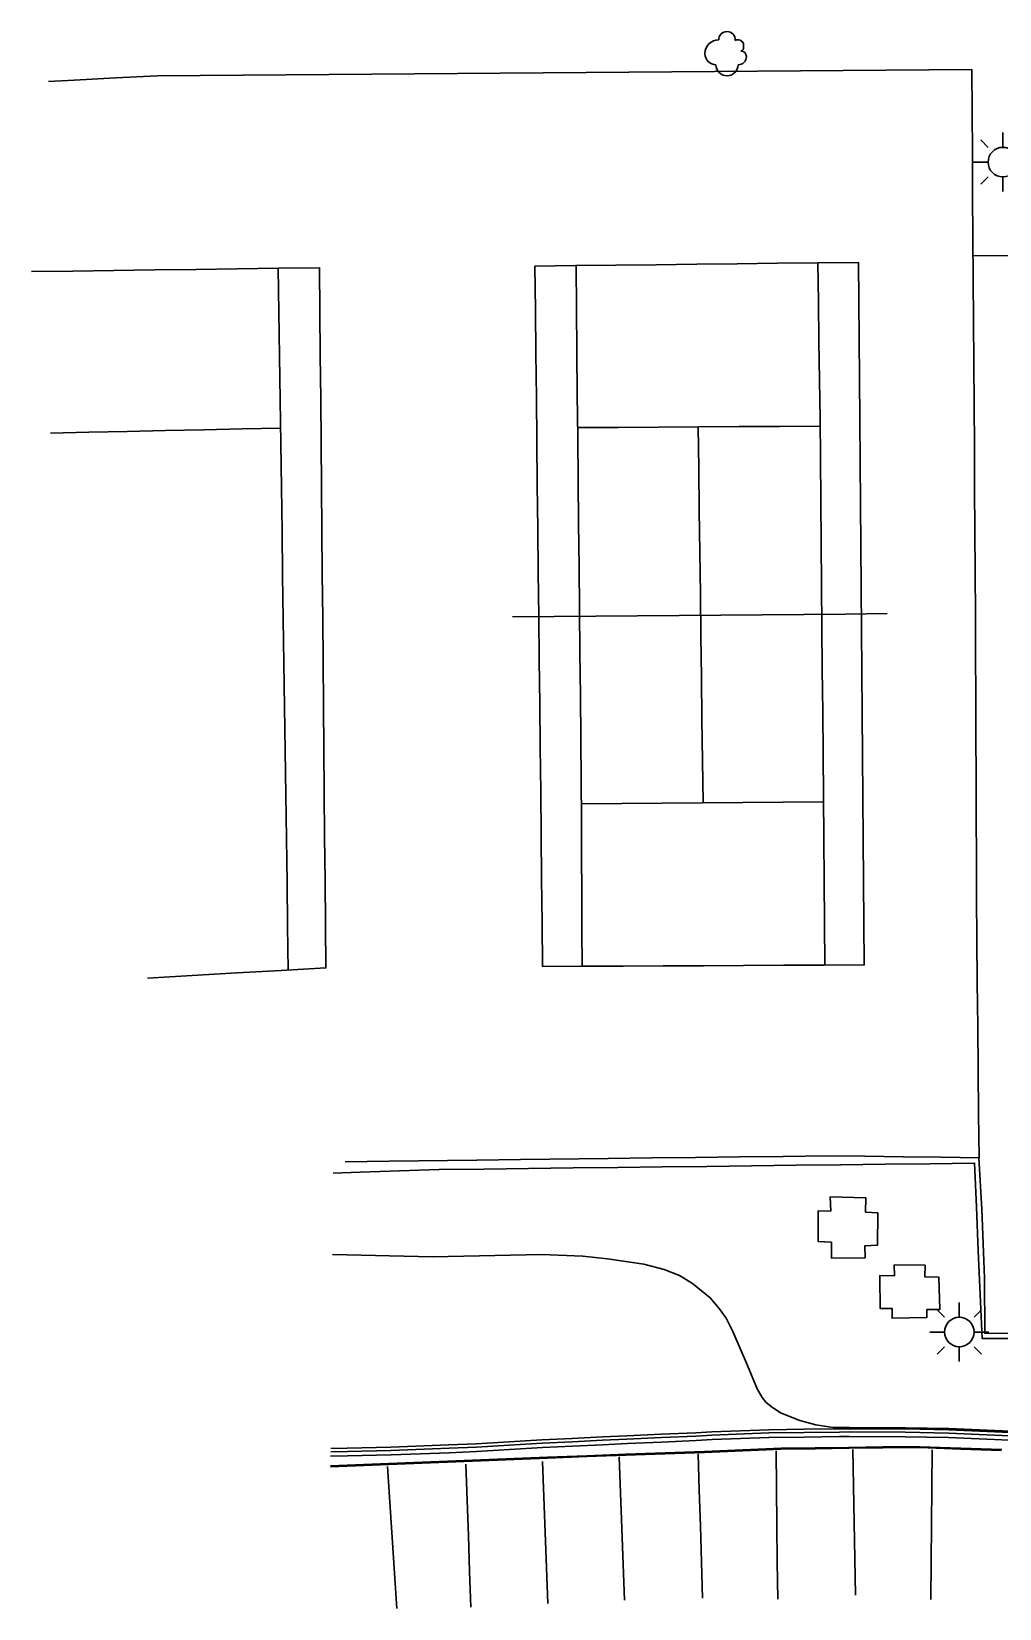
# Model space of a CAD drawing. Header units: feet. Extents: x 3174203 to 3175581, y 1715832 to 1717426.
# Drawn here: x 3174202.8 to 3174310.2, y 1716028.1 to 1716203.2 of the extents above; entities that cross this region are included whole.
import ezdxf

# ---------------------------------------------------------------- set-up
doc = ezdxf.new("R2010")
doc.units = ezdxf.units.FT
doc.header["$MEASUREMENT"] = 0
for name, color, linetype, lineweight in [('BACK_OF_CURB', 5, 'Continuous', 30), ('BOTTOM_OF_CURB', 3, 'Continuous', 30), ('FOOT_PATH', 2, 'Continuous', 30), ('GUTTER', 30, 'Continuous', 30), ('LIGHT_POLE', 5, 'Continuous', 30), ('SHRUB', 14, 'Continuous', 30), ('TOP_OF_CURB', 1, 'Continuous', 30)]:
    doc.layers.add(name, color=color, linetype=linetype, lineweight=lineweight)
for name, color, linetype, lineweight, true_color in [('FENCE', 201, 'Continuous', 30, 0xe39cff), ('MISCELLANEOUS', 225, 'Continuous', 30, 0x9c5f7c), ('PARKING_PAINT_STRIPE', 254, 'Continuous', 30, 0xffbaf6), ('PAVED_PARKING', 191, 'Continuous', 30, 0xbaa8ff), ('TENNIS_COURT', 254, 'Continuous', 30, 0xceffb5)]:
    doc.layers.add(name, color=color, linetype=linetype, lineweight=lineweight, true_color=true_color)

# ---------------------------------------------------------------- blocks, each defined once
blk = doc.blocks.new('SYM205')
at = {"lineweight": -2}
for p, q in [((-0.25, 0.25), (-0.375, 0.375)), ((0, 0.25), (0, 0.5)), ((0.25, 0.25), (0.375, 0.375)), ((0.25, 0), (0.5, 0)), ((-0.25, -0.25), (-0.375, -0.375)), ((0, -0.25), (0, -0.5)), ((0.25, -0.25), (0.375, -0.375))]:
    blk.add_line(p, q, dxfattribs=at)
at = {"lineweight": -2, "flags": 128}
blk.add_lwpolyline([(-0.5, 0), (-0.25, 0, 1), (0.25, 0, 1), (-0.25, 0)], format="xyb", dxfattribs=at)
blk = doc.blocks.new('SYM205_1')
at = {"layer": 'LIGHT_POLE', "ltscale": 0.25, "xscale": 26.246667, "yscale": 26.246667, "zscale": 26.246667}
blk.add_blockref('SYM205', (0, 0), dxfattribs=at)
blk = doc.blocks.new('SYM003')
at = {"layer": 'LIGHT_POLE', "ltscale": 0.25, "xscale": 0.5, "yscale": 0.5, "zscale": 0.5}
blk.add_blockref('SYM205_1', (0, 0), dxfattribs=at)
blk = doc.blocks.new('SYM231')
at = {"layer": 'SHRUB', "ltscale": 0.25}
for centre, radius, start, end in [((0.298974, 5.855085), 3.69093474259322, 89.999957, 180.000043), ((0.29898, 5.855085), 3.690934742593219, 354.734283, 90.000043), ((-3.391965, -0.296476), 6.151557904322032, 89.999957, 180.000043), ((5.220229, 3.394459), 2.460623161728813, 342.885514, 120.419776), ((6.45054, 2.164144), 1.230311580864407, 269.999957, 24.295265), ((6.450541, -1.526791), 2.460623161728813, 359.999957, 90.000043), ((-4.622277, -0.296484), 4.921246323457626, 179.999957, 270.000043), ((0.298973, -5.217734), 4.921246323457627, 179.999957, 270.000043), ((0.298981, -5.217734), 4.921246323457626, 269.999957, 4.3e-05), ((5.22023, -1.526796), 3.690934742593219, 269.999957, 4.3e-05)]:
    blk.add_arc(centre, radius, start, end, dxfattribs=at)
blk = doc.blocks.new('SYM006')
at = {"layer": 'SHRUB', "ltscale": 0.25, "xscale": 0.5, "yscale": 0.5, "zscale": 0.5}
blk.add_blockref('SYM231', (0, 0), dxfattribs=at)

msp = doc.modelspace()

# ---------------------------------------------------------------- linework, layer by layer
at = {"layer": 'BACK_OF_CURB'}
msp.add_polyline3d([(3174235.987362, 1716045.820411, 5243.229919), (3174237.829125, 1716045.863663, 5243.273), (3174242.654108, 1716045.976972, 5243.37), (3174249.112854, 1716046.216524, 5243.357), (3174252.135851, 1716046.345765, 5243.379398), (3174255.780142, 1716046.562507, 5243.406), (3174259.43623, 1716046.779951, 5243.437655), (3174262.79343, 1716046.943864, 5243.470264), (3174266.146351, 1716047.107568, 5243.506677), (3174268.844154, 1716047.237323, 5243.539812), (3174272.682129, 1716047.405953, 5243.587474), (3174276.512108, 1716047.574231, 5243.63079), (3174278.293848, 1716047.678128, 5243.65), (3174284.611908, 1716047.912227, 5243.72), (3174288.536146, 1716047.964225, 5243.994), (3174292.452737, 1716048.016122, 5243.978), (3174293.597539, 1716048.024279, 5243.994471), (3174299.778928, 1716047.998296, 5244.078), (3174304.616493, 1716047.894219, 5244.143), (3174308.007993, 1716047.751223, 5244.161), (3174311.398484, 1716047.60827, 5244.144)], dxfattribs=at)
at = {"layer": 'BOTTOM_OF_CURB'}
msp.add_polyline3d([(3174235.980057, 1716044.954157, 5243.019663), (3174237.849453, 1716044.998058, 5243.024501), (3174242.680318, 1716045.111505, 5243.037966), (3174249.147392, 1716045.351366, 5243.054), (3174252.180048, 1716045.48102, 5243.03), (3174255.831547, 1716045.698191, 5243.093), (3174259.483046, 1716045.915362, 5243.132914), (3174262.835653, 1716046.07905, 5243.167463), (3174266.188261, 1716046.242739, 5243.201805), (3174268.883955, 1716046.372393, 5243.232688), (3174272.720135, 1716046.540944, 5243.282327), (3174276.556315, 1716046.709494, 5243.336001), (3174278.335084, 1716046.813218, 5243.362756), (3174284.633677, 1716047.046595, 5243.470377), (3174288.547617, 1716047.098457, 5243.540236), (3174292.461558, 1716047.150319, 5243.615774), (3174293.598804, 1716047.158422, 5243.639), (3174299.767796, 1716047.132491, 5243.71), (3174304.588941, 1716047.028768, 5243.716), (3174307.971519, 1716046.886148, 5243.719), (3174311.354096, 1716046.743529, 5243.778)], dxfattribs=at)
at = {"layer": 'FENCE'}
for points in [[(3174204.65825, 1716197.642234, 5244.342752), (3174207.494114, 1716197.787527, 5244.37875), (3174212.122316, 1716198.024649, 5244.435676), (3174216.750518, 1716198.261771, 5244.488416), (3174221.508854, 1716198.298704, 5244.538521), (3174226.267189, 1716198.335638, 5244.584551), (3174231.025525, 1716198.372572, 5244.626716), (3174235.78386, 1716198.409505, 5244.668188), (3174240.542195, 1716198.446439, 5244.7085), (3174245.300531, 1716198.483372, 5244.745008), (3174250.058866, 1716198.520306, 5244.778122), (3174254.817202, 1716198.55724, 5244.807875), (3174259.575537, 1716198.594173, 5244.839885), (3174264.333873, 1716198.631107, 5244.875819), (3174269.092208, 1716198.66804, 5244.915215), (3174273.850543, 1716198.704974, 5244.955215), (3174278.608879, 1716198.741907, 5244.995045), (3174283.367214, 1716198.778841, 5245.032063), (3174288.12555, 1716198.815775, 5245.066794), (3174292.883885, 1716198.852708, 5245.102076), (3174297.64222, 1716198.889642, 5245.134107), (3174302.400556, 1716198.926575, 5245.163), (3174307.158891, 1716198.963509, 5245.272), (3174307.190421, 1716194.308185, 5245.17), (3174307.221951, 1716189.652862, 5245.118392), (3174307.253482, 1716184.997538, 5245.070054), (3174307.285012, 1716180.342215, 5245.025179), (3174307.316542, 1716175.686891, 5244.983885), (3174307.348072, 1716171.031568, 5244.946313), (3174307.379602, 1716166.376244, 5244.91), (3174307.411132, 1716161.720921, 5244.87975), (3174307.442662, 1716157.065598, 5244.848813), (3174307.474192, 1716152.410274, 5244.8145), (3174307.505722, 1716147.754951, 5244.77975), (3174307.537252, 1716143.099627, 5244.75), (3174307.568782, 1716138.444304, 5244.715392), (3174307.586667, 1716133.942223, 5244.680148), (3174307.604552, 1716129.440142, 5244.649322), (3174307.622437, 1716124.938061, 5244.62325), (3174307.640322, 1716120.43598, 5244.59825), (3174307.658207, 1716115.933899, 5244.57275), (3174307.676092, 1716111.431819, 5244.54975), (3174307.693977, 1716106.929738, 5244.528), (3174307.711862, 1716102.427657, 5244.50146), (3174307.763101, 1716097.563335, 5244.468991), (3174307.81434, 1716092.699013, 5244.437036), (3174307.865579, 1716087.834691, 5244.405844), (3174307.916818, 1716082.970369, 5244.371204), (3174307.968057, 1716078.106047, 5244.33591), (3174303.745519, 1716078.161061, 5244.306581), (3174299.522982, 1716078.216075, 5244.272672), (3174295.300444, 1716078.27109, 5244.233935), (3174291.077907, 1716078.326104, 5244.196487), (3174286.217023, 1716078.265681, 5244.157376), (3174281.356139, 1716078.205258, 5244.121419), (3174276.495255, 1716078.144835, 5244.086), (3174271.634371, 1716078.084412, 5244.04975), (3174266.773487, 1716078.023988, 5244.01325), (3174257.051718, 1716077.903142, 5243.94225), (3174252.190834, 1716077.842719, 5243.90325), (3174242.469066, 1716077.721873, 5243.82675), (3174237.608182, 1716077.66145, 5243.784)], [(3174311.26104, 1716178.280338, 5244.979437), (3174307.298735, 1716178.316006, 5245.001)], [(3174307.947326, 1716078.106317, 5244.386), (3174308.276177, 1716072.417538, 5244.351), (3174308.41391, 1716068.579061, 5244.329115), (3174308.551642, 1716064.740584, 5244.309), (3174308.619378, 1716058.602733, 5244.315), (3174313.012558, 1716058.643531, 5244.264)]]:
    msp.add_polyline3d(points, dxfattribs=at)
at = {"layer": 'FOOT_PATH'}
for points in [[(3174312.119128, 1716058.031437, 5244.24), (3174308.295178, 1716058.048552, 5244.293), (3174308.087024, 1716062.913651, 5244.301), (3174307.878871, 1716067.77875, 5244.312827), (3174307.670718, 1716072.643849, 5244.328), (3174307.462565, 1716077.508948, 5244.343), (3174302.510371, 1716077.449519, 5244.329), (3174297.558177, 1716077.39009, 5244.268), (3174292.605982, 1716077.330661, 5244.216815), (3174287.653788, 1716077.271232, 5244.167023), (3174282.701594, 1716077.211803, 5244.121503), (3174277.7494, 1716077.152374, 5244.079769), (3174272.797206, 1716077.092944, 5244.038623), (3174267.845012, 1716077.033515, 5244.000716), (3174262.892818, 1716076.974086, 5243.966), (3174257.940624, 1716076.914657, 5243.935), (3174252.98843, 1716076.855228, 5243.908), (3174248.036236, 1716076.795799, 5243.88119), (3174243.638642, 1716076.648891, 5243.852885), (3174239.241048, 1716076.501982, 5243.823714), (3174236.245257, 1716076.401903, 5243.800747)], [(3174236.168992, 1716067.358291, 5243.641885), (3174247.289045, 1716067.106174, 5243.724168), (3174259.418962, 1716067.348644, 5243.809628), (3174263.981225, 1716067.166078, 5243.841224), (3174266.718583, 1716066.892229, 5243.857539), (3174270.733375, 1716066.29889, 5243.876), (3174273.014506, 1716065.70555, 5243.885926), (3174274.702544, 1716065.020928, 5243.897), (3174276.162468, 1716064.153739, 5243.908563), (3174278.124241, 1716062.556287, 5243.921628), (3174279.127939, 1716061.369608, 5243.929039), (3174279.902302, 1716060.284807, 5243.931634), (3174280.632264, 1716058.798198, 5243.929437), (3174282.248609, 1716055.042554, 5243.918), (3174283.343552, 1716052.460549, 5244.021), (3174283.891023, 1716051.469477, 5243.98), (3174284.308145, 1716050.973941, 5243.965544), (3174284.881686, 1716050.478404, 5243.954), (3174285.917972, 1716049.788892, 5243.95506), (3174288.081788, 1716048.928223, 5243.963725), (3174289.828483, 1716048.458768, 5243.970999), (3174291.770103, 1716048.139751, 5243.983898), (3174292.451386, 1716048.148778, 5243.98927), (3174293.597345, 1716048.156943, 5244.002), (3174299.780634, 1716048.130953, 5244.081), (3174304.620714, 1716048.026822, 5244.158), (3174311.405285, 1716047.740764, 5244.152)]]:
    msp.add_polyline3d(points, dxfattribs=at)
at = {"layer": 'GUTTER'}
msp.add_polyline3d([(3174235.970991, 1716043.879094, 5242.921118), (3174236.885726, 1716043.916415, 5242.93), (3174241.52003, 1716044.105494, 5242.974), (3174246.154334, 1716044.294573, 5243.016298), (3174250.788638, 1716044.483653, 5243.055491), (3174255.422943, 1716044.672732, 5243.090491), (3174260.057247, 1716044.861811, 5243.122213), (3174264.409703, 1716045.019928, 5243.149), (3174268.76216, 1716045.178046, 5243.181), (3174273.114616, 1716045.336163, 5243.272), (3174277.467072, 1716045.494281, 5243.343577), (3174281.730935, 1716045.675797, 5243.411), (3174285.994797, 1716045.857313, 5243.473931), (3174289.759696, 1716045.902692, 5243.525488), (3174293.524596, 1716045.948071, 5243.576316), (3174297.289496, 1716045.99345, 5243.623138), (3174301.386092, 1716046.018975, 5243.669776), (3174305.944796, 1716045.860149, 5243.724), (3174310.5035, 1716045.701322, 5243.811)], dxfattribs=at)
at = {"layer": 'MISCELLANEOUS', "extrusion": (0.008811976510958, -0.9999611737812465, 4.54724205e-08), "elevation": -1688100.065797, "flags": 128}
msp.add_lwpolyline([(3189255.481614, 5244.399762), (3189260.106155, 5244.439762), (3189264.730695, 5244.475762), (3189269.355235, 5244.509262), (3189273.979775, 5244.545762), (3189278.604315, 5244.586512), (3189283.228855, 5244.626012), (3189287.853396, 5244.660762), (3189292.477936, 5244.693762), (3189297.102476, 5244.728762)], dxfattribs=at)
at = {"layer": 'MISCELLANEOUS'}
for points in [[(3174291.509709, 1716072.183871, 5244.147984), (3174291.45012, 1716073.778529, 5244.153919), (3174295.397874, 1716073.644399, 5244.186252), (3174295.36808, 1716072.049741, 5244.188934), (3174296.708827, 1716072.005031, 5244.187633), (3174296.679032, 1716068.398421, 5244.168146), (3174295.288008, 1716068.336944, 5244.160433), (3174295.302905, 1716067.010546, 5244.152), (3174291.593506, 1716066.950933, 5244.107), (3174291.578608, 1716068.724431, 5244.253), (3174290.08889, 1716068.813851, 5244.083), (3174290.117468, 1716072.230064, 5244.14)], [(3174298.581088, 1716065.004163, 5244.163723), (3174298.54491, 1716066.204947, 5244.170094), (3174301.971262, 1716066.17514, 5244.219357), (3174301.926571, 1716064.893452, 5244.223051), (3174303.490775, 1716064.863646, 5244.227897), (3174303.609953, 1716061.260761, 5244.237892), (3174302.179823, 1716061.245858, 5244.237198), (3174302.164926, 1716060.36656, 5244.234333), (3174298.306555, 1716060.292044, 5244.183265), (3174298.321452, 1716061.365085, 5244.177953), (3174296.980705, 1716061.379988, 5244.17158), (3174296.936014, 1716064.792855, 5244.147), (3174296.942398, 1716065.029179, 5244.146)]]:
    msp.add_polyline3d(points, close=True, dxfattribs=at)
at = {"layer": 'PARKING_PAINT_STRIPE', "extrusion": (0.9993332571168091, 0.0365108370255059, 7.98511849e-08), "elevation": 3234788.772937, "flags": 128}
msp.add_lwpolyline([(1599005.347762, 5242.772698), (1599001.375933, 5242.783348), (1598997.404104, 5242.798537), (1598993.432275, 5242.81821), (1598989.460446, 5242.838698)], dxfattribs=at)
at = {"layer": 'PARKING_PAINT_STRIPE', "extrusion": (-0.9993054698475659, -0.0372636274768805, 2.5e-15), "elevation": -3236000.932436, "flags": 128}
msp.add_lwpolyline([(-1596568.11622, 5243.109), (-1596564.169972, 5243.11825), (-1596560.223724, 5243.131394), (-1596556.277476, 5243.145276), (-1596552.331228, 5243.163)], dxfattribs=at)
at = {"layer": 'PARKING_PAINT_STRIPE', "extrusion": (-0.9993064048973812, -0.0372385436217799, 1.1e-15), "elevation": -3235969.352813, "flags": 128}
msp.add_lwpolyline([(-1596633.610497, 5243.287), (-1596637.592219, 5243.244), (-1596641.573942, 5243.179), (-1596645.555665, 5243.211), (-1596649.537387, 5243.2)], dxfattribs=at)
at = {"layer": 'PARKING_PAINT_STRIPE', "extrusion": (-0.99954956130591, -0.0300112394469978, 1.337894025e-07), "elevation": -3224347.612769, "flags": 128}
msp.add_lwpolyline([(-1620008.26619, 5243.771384), (-1620004.256315, 5243.787437), (-1620000.246439, 5243.807109), (-1619996.236564, 5243.827436), (-1619992.226689, 5243.851384)], dxfattribs=at)
at = {"layer": 'PARKING_PAINT_STRIPE', "extrusion": (-0.9999471413357786, -0.0102817573596452, 4.22654858e-08), "elevation": -3191761.613553, "flags": 128}
msp.add_lwpolyline([(-1683301.147647, 5243.687901), (-1683305.267942, 5243.670464), (-1683309.388236, 5243.656866), (-1683313.508531, 5243.643964), (-1683317.628826, 5243.634901)], dxfattribs=at)
at = {"layer": 'PARKING_PAINT_STRIPE', "extrusion": (-0.999849357989831, -0.0173568812671736, 7.298031e-10), "elevation": -3203600.981194, "flags": 128}
msp.add_lwpolyline([(-1660675.16355, 5243.665338), (-1660679.216465, 5243.6479), (-1660683.269381, 5243.634302), (-1660687.322297, 5243.6214), (-1660691.375212, 5243.612338)], dxfattribs=at)
at = {"layer": 'PARKING_PAINT_STRIPE', "extrusion": (0.9999557092087009, -0.0094116747139152, 5.91449885e-08), "elevation": 3158011.311742, "flags": 128}
msp.add_lwpolyline([(1745845.183974, 5243.494219), (1745841.029016, 5243.501355), (1745836.874059, 5243.50927), (1745832.719101, 5243.52138), (1745828.564143, 5243.537219)], dxfattribs=at)
at = {"layer": 'PARKING_PAINT_STRIPE', "extrusion": (-0.9978641516462358, -0.0653233102294842, 1.87269334e-08), "elevation": -3279560.256842, "flags": 128}
msp.add_lwpolyline([(-1505010.800793, 5243.119416), (-1505014.746513, 5243.152666), (-1505018.692233, 5243.190416), (-1505022.637953, 5243.229416), (-1505026.583673, 5243.269416)], dxfattribs=at)
at = {"layer": 'PAVED_PARKING'}
msp.add_polyline3d([(3174235.970147, 1716043.778976, 5242.92107), (3174236.889803, 1716043.816498, 5242.93), (3174241.524107, 1716044.005577, 5242.974), (3174246.158411, 1716044.194657, 5243.016298), (3174250.792715, 1716044.383736, 5243.055491), (3174255.427019, 1716044.572815, 5243.090491), (3174260.0611, 1716044.761885, 5243.122213), (3174264.413334, 1716044.919994, 5243.149), (3174268.76579, 1716045.078112, 5243.181), (3174273.118246, 1716045.236229, 5243.272), (3174277.471014, 1716045.394358, 5243.343577), (3174281.735188, 1716045.575887, 5243.411), (3174285.997527, 1716045.757338, 5243.473931), (3174289.760902, 1716045.802699, 5243.525488), (3174293.525801, 1716045.848078, 5243.576316), (3174297.29041, 1716045.893453, 5243.623138), (3174301.384662, 1716045.918965, 5243.669776), (3174305.941314, 1716045.76021, 5243.724), (3174310.402736, 1716045.604772, 5243.811)], dxfattribs=at)
at = {"layer": 'TENNIS_COURT', "extrusion": (-0.999898877685068, -0.0142209143215178, 3.77138511e-08), "elevation": -3198314.784564, "flags": 128}
msp.add_lwpolyline([(-1670862.887899, 5244.533621), (-1670858.016401, 5244.499746), (-1670853.144903, 5244.462621), (-1670848.273405, 5244.424621), (-1670843.401907, 5244.390621), (-1670838.530409, 5244.355621), (-1670833.658911, 5244.324621), (-1670828.787413, 5244.291871), (-1670823.915915, 5244.255621), (-1670819.044417, 5244.218621), (-1670814.172919, 5244.180621), (-1670809.301421, 5244.143621), (-1670804.429923, 5244.106621), (-1670799.558425, 5244.068621), (-1670794.686927, 5244.031621), (-1670789.815429, 5243.994621), (-1670784.943931, 5243.956621)], dxfattribs=at)
at = {"layer": 'TENNIS_COURT', "extrusion": (-0.021618214403905, 0.9997662990949351, 5.80317503e-08), "elevation": 1647136.871373, "flags": 128}
msp.add_lwpolyline([(-3210588.893863, 5244.185414), (-3210584.638276, 5244.159414), (-3210580.38269, 5244.131414), (-3210576.127104, 5244.105414), (-3210571.871517, 5244.081414), (-3210567.615931, 5244.058414), (-3210563.360345, 5244.035414)], dxfattribs=at)
at = {"layer": 'TENNIS_COURT', "extrusion": (0.005996379679229, -0.9999820215537581, 4.39097203e-08), "elevation": -1697094.25349, "flags": 128}
msp.add_lwpolyline([(3184497.077002, 5244.590519), (3184501.563213, 5244.623519), (3184506.049423, 5244.652519), (3184510.535633, 5244.683269), (3184515.021844, 5244.717519), (3184519.508054, 5244.750519), (3184523.994265, 5244.780519)], dxfattribs=at)
at = {"layer": 'TENNIS_COURT', "extrusion": (0.9999201849315216, 0.0126342299532195, 2.92122347e-08), "elevation": 3195705.786499, "flags": 128}
msp.add_lwpolyline([(1675876.012085, 5244.232646), (1675880.650538, 5244.259896), (1675885.288991, 5244.291646), (1675889.927445, 5244.324646), (1675894.565898, 5244.357646), (1675899.204351, 5244.388646), (1675903.842804, 5244.420646), (1675908.481257, 5244.453646), (1675913.11971, 5244.483646), (1675917.758164, 5244.517646)], dxfattribs=at)
at = {"layer": 'TENNIS_COURT', "extrusion": (0.0082498898237514, -0.9999659690798953, 4.34331137e-08), "elevation": -1689871.694264, "flags": 128}
msp.add_lwpolyline([(3188313.572184, 5244.300396), (3188318.050555, 5244.329396), (3188322.528925, 5244.359396), (3188327.007295, 5244.394396), (3188331.485665, 5244.426146), (3188335.964035, 5244.455396), (3188340.442405, 5244.486396)], dxfattribs=at)
at = {"layer": 'TENNIS_COURT'}
msp.add_polyline3d([(3174258.656378, 1716177.132219, 5244.614676), (3174258.709842, 1716172.270788, 5244.57975), (3174258.763306, 1716167.409356, 5244.545688), (3174258.81677, 1716162.547925, 5244.509), (3174258.870234, 1716157.686494, 5244.4715), (3174258.923698, 1716152.825063, 5244.437), (3174258.977162, 1716147.963631, 5244.4), (3174259.030626, 1716143.1022, 5244.3655), (3174259.08409, 1716138.240769, 5244.33275), (3174259.137554, 1716133.379338, 5244.299), (3174259.191018, 1716128.517906, 5244.264), (3174259.244482, 1716123.656475, 5244.232288), (3174259.297946, 1716118.795044, 5244.204242), (3174259.35141, 1716113.933613, 5244.172557), (3174259.404874, 1716109.072182, 5244.139382), (3174259.458338, 1716104.21075, 5244.102), (3174259.511802, 1716099.349319, 5244.074), (3174263.974877, 1716099.371936, 5244.101), (3174268.437952, 1716099.394553, 5244.138456), (3174272.901026, 1716099.41717, 5244.172724), (3174277.364101, 1716099.439787, 5244.203682), (3174281.827176, 1716099.462404, 5244.233), (3174286.29025, 1716099.485021, 5244.263), (3174290.753325, 1716099.507638, 5244.297), (3174295.2164, 1716099.530255, 5244.333405), (3174295.179302, 1716104.185164, 5244.368406), (3174295.142205, 1716108.840074, 5244.39925), (3174295.105107, 1716113.494983, 5244.4285), (3174295.06801, 1716118.149892, 5244.462), (3174295.030912, 1716122.804801, 5244.49225), (3174294.993815, 1716127.459711, 5244.524625), (3174294.956717, 1716132.11462, 5244.56025), (3174294.91962, 1716136.769529, 5244.598), (3174294.882522, 1716141.424438, 5244.633), (3174294.845425, 1716146.079348, 5244.668), (3174294.808327, 1716150.734257, 5244.70125), (3174294.77123, 1716155.389166, 5244.7355), (3174294.734132, 1716160.044075, 5244.765053), (3174294.697035, 1716164.698985, 5244.796912), (3174294.655757, 1716168.980321, 5244.827531), (3174294.61448, 1716173.261656, 5244.862), (3174294.573202, 1716177.542992, 5244.891), (3174290.083599, 1716177.491646, 5244.841), (3174285.593996, 1716177.440299, 5244.804064), (3174281.104393, 1716177.388952, 5244.771039), (3174276.61479, 1716177.337606, 5244.74175), (3174272.125187, 1716177.286259, 5244.71), (3174267.635584, 1716177.234912, 5244.681), (3174263.145981, 1716177.183566, 5244.647)], close=True, dxfattribs=at)
for points in [[(3174263.219075, 1716177.184401, 5244.65), (3174263.267949, 1716172.409483, 5244.612), (3174263.316823, 1716167.634564, 5244.57625), (3174263.365698, 1716162.859645, 5244.544), (3174263.414572, 1716158.084726, 5244.51225), (3174263.463446, 1716153.309807, 5244.477), (3174263.512321, 1716148.534888, 5244.440063), (3174263.561195, 1716143.75997, 5244.40725), (3174263.61007, 1716138.985051, 5244.377938), (3174263.658944, 1716134.210132, 5244.344), (3174263.707818, 1716129.435213, 5244.305625), (3174263.756693, 1716124.660294, 5244.271), (3174263.805567, 1716119.885375, 5244.239), (3174263.822353, 1716115.782601, 5244.212), (3174263.839139, 1716111.679827, 5244.189), (3174263.855925, 1716107.577052, 5244.16225), (3174263.872711, 1716103.474278, 5244.13125), (3174263.889497, 1716099.371503, 5244.103)], [(3174290.83433, 1716099.508049, 5244.302), (3174290.795709, 1716104.19703, 5244.327), (3174290.757087, 1716108.886011, 5244.356), (3174290.718465, 1716113.574992, 5244.387), (3174290.679844, 1716118.263974, 5244.419), (3174290.641222, 1716122.952955, 5244.45), (3174290.602601, 1716127.641936, 5244.485), (3174290.563979, 1716132.330917, 5244.52075), (3174290.525358, 1716137.019899, 5244.5585), (3174290.486736, 1716141.70888, 5244.591813), (3174290.448115, 1716146.397861, 5244.62175), (3174290.409493, 1716151.086842, 5244.649063), (3174290.370872, 1716155.775824, 5244.679), (3174290.309155, 1716160.118939, 5244.71125), (3174290.247439, 1716164.462055, 5244.744), (3174290.185723, 1716168.805171, 5244.7775), (3174290.124007, 1716173.148286, 5244.81175), (3174290.062291, 1716177.491402, 5244.841)], [(3174202.774772, 1716176.515412, 5244.223), (3174207.341923, 1716176.577354, 5244.254), (3174211.909074, 1716176.639296, 5244.285), (3174216.476226, 1716176.701238, 5244.315007), (3174221.043377, 1716176.76318, 5244.348148), (3174225.610528, 1716176.825122, 5244.382652), (3174230.17768, 1716176.887064, 5244.421), (3174234.744831, 1716176.949006, 5244.453), (3174234.788703, 1716172.08883, 5244.423), (3174234.832576, 1716167.228653, 5244.381277), (3174234.876448, 1716162.368476, 5244.342856), (3174234.92032, 1716157.508299, 5244.30787), (3174234.964193, 1716152.648122, 5244.274625), (3174235.008065, 1716147.787945, 5244.242), (3174235.051937, 1716142.927768, 5244.20875), (3174235.095809, 1716138.067592, 5244.17125), (3174235.139682, 1716133.207415, 5244.135), (3174235.183554, 1716128.347238, 5244.0955), (3174235.227426, 1716123.487061, 5244.056701), (3174235.271299, 1716118.626884, 5244.020906), (3174235.315171, 1716113.766707, 5243.985663), (3174235.359043, 1716108.90653, 5243.9535), (3174235.402916, 1716104.046354, 5243.916337), (3174235.446788, 1716099.186177, 5243.875573), (3174230.497955, 1716098.90703, 5243.829465), (3174225.549121, 1716098.627883, 5243.782664), (3174220.600288, 1716098.348737, 5243.732), (3174215.651454, 1716098.06959, 5243.678)]]:
    msp.add_polyline3d(points, dxfattribs=at)
at = {"layer": 'TOP_OF_CURB'}
msp.add_polyline3d([(3174235.984276, 1716045.454394, 5243.281307), (3174237.837715, 1716045.49792, 5243.280875), (3174242.665182, 1716045.611288, 5243.278), (3174249.127448, 1716045.85097, 5243.313), (3174252.154525, 1716045.980386, 5243.415), (3174255.801862, 1716046.197309, 5243.559), (3174259.456011, 1716046.414637, 5243.426), (3174262.81127, 1716046.578455, 5243.492), (3174266.164059, 1716046.742153, 5243.472), (3174268.860971, 1716046.871866, 5243.502), (3174272.698188, 1716047.040462, 5243.565), (3174276.530787, 1716047.208855, 5243.644369), (3174278.311272, 1716047.312679, 5243.680389), (3174284.621106, 1716047.546473, 5243.796), (3174288.540993, 1716047.598413, 5243.902), (3174292.456464, 1716047.650295, 5243.94), (3174293.598073, 1716047.65843, 5243.952048), (3174299.774225, 1716047.632469, 5244.027), (3174304.604852, 1716047.528541, 5244.073), (3174307.992582, 1716047.385704, 5244.085), (3174311.379729, 1716047.242892, 5244.087)], dxfattribs=at)

# ---------------------------------------------------------------- block references
at = {"layer": 'LIGHT_POLE', "ltscale": 0.25, "xscale": 0.5, "yscale": 0.5, "zscale": 0.5}
for p in [(3174310.6129, 1716188.6777, 5244.9391), (3174305.7715, 1716058.7543, 5244.4202)]:
    msp.add_blockref('SYM003', p, dxfattribs=at)
at = {"layer": 'SHRUB', "ltscale": 0.25, "xscale": 0.5, "yscale": 0.5, "zscale": 0.5}
msp.add_blockref('SYM006', (3174279.908, 1716200.792, 5245.0614), dxfattribs=at)

doc.saveas('drawing.dxf')
